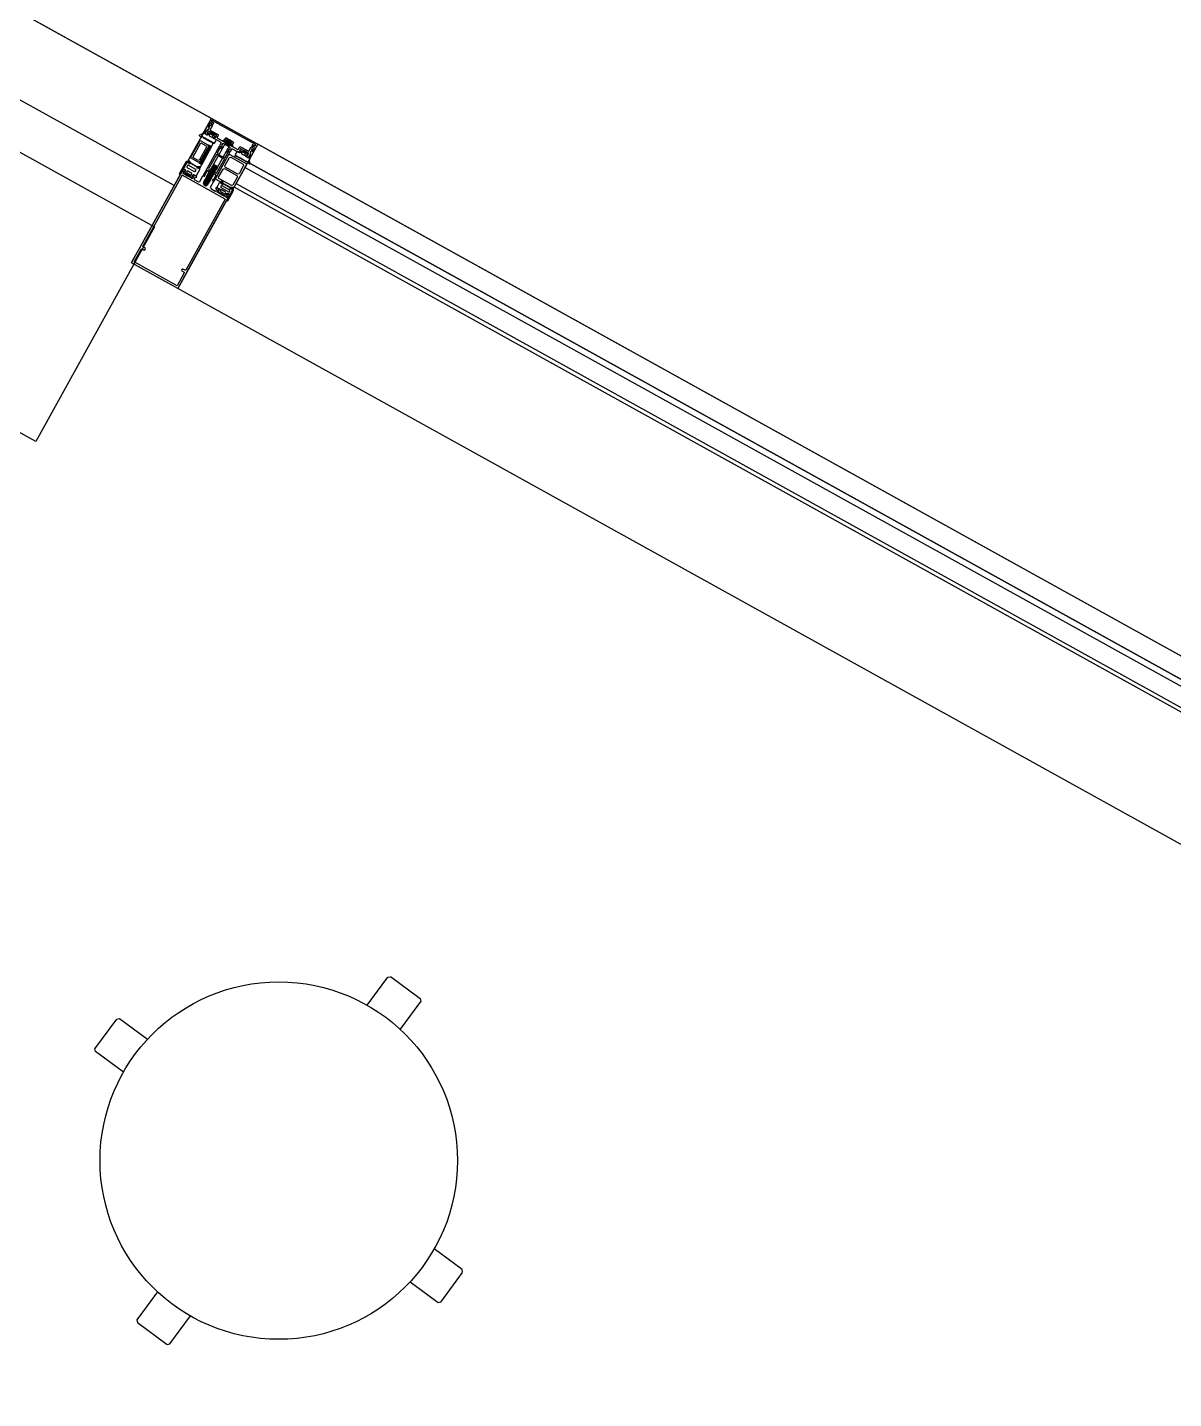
# Model space of a CAD drawing. Header units: metres. Extents: x 3.2 to 22.3, y 0.7 to 22.8.
# Drawn here: x 8.567 to 9.008, y 5.585 to 6.114 of the extents above; entities that cross this region are included whole.
import ezdxf

# ---------------------------------------------------------------- set-up
doc = ezdxf.new("R2010")
doc.units = ezdxf.units.M
doc.layers.add('ARREDI', color=9, linetype='Continuous')
doc.layers.add('PARETI_STRUTTURE', color=7, linetype='Continuous')

msp = doc.modelspace()

# ---------------------------------------------------------------- linework, layer by layer
at = {"layer": 'ARREDI'}
for points in [[(8.63754, 6.07883), (8.6374, 6.07879), (8.63439, 6.07334), (8.63483, 6.07311), (8.63538, 6.07408), (8.63651, 6.07502), (8.6366, 6.07527)], [(8.63507, 6.0732), (8.63552, 6.074), (8.63656, 6.07495)], [(8.63648, 6.07399), (8.63637, 6.07397), (8.63597, 6.0736), (8.6358, 6.07329)], [(8.63702, 6.07704), (8.63625, 6.07566)], [(8.63625, 6.07566), (8.63629, 6.07552)], [(8.6366, 6.07527), (8.63654, 6.07538), (8.63629, 6.07552)], [(8.63796, 6.07326), (8.63786, 6.07331), (8.63774, 6.0733), (8.63649, 6.07399)], [(8.63655, 6.07495), (8.63662, 6.07511), (8.63657, 6.07549)], [(8.63664, 6.07567), (8.63657, 6.07549)], [(8.63762, 6.07652), (8.63663, 6.07566)], [(8.637, 6.07449), (8.63704, 6.07436), (8.64022, 6.07259)], [(8.63701, 6.07449), (8.63797, 6.07623)], [(8.63728, 6.07712), (8.63702, 6.07704)], [(8.63729, 6.07712), (8.63801, 6.07671)], [(8.63745, 6.07783), (8.63754, 6.07756)], [(8.63751, 6.07794), (8.63746, 6.07783)], [(8.63778, 6.07802), (8.63752, 6.07794)], [(8.65532, 6.06886), (8.65527, 6.06899), (8.63754, 6.07883)], [(8.63834, 6.0769), (8.63826, 6.07716), (8.63754, 6.07756)], [(8.63796, 6.07623), (8.63762, 6.07653)], [(8.65445, 6.06878), (8.64612, 6.07339), (8.63779, 6.07801)], [(8.63801, 6.07671), (8.63828, 6.07679), (8.63833, 6.07689)], [(8.6337, 6.06112), (8.63259, 6.06174), (8.6334, 6.06198), (8.63663, 6.06782), (8.6364, 6.06863), (8.63751, 6.06802)], [(8.63273, 6.0724), (8.63276, 6.07217), (8.63383, 6.07179)], [(8.63454, 6.07326), (8.63429, 6.07321), (8.6336, 6.07264), (8.63274, 6.0724)], [(8.63406, 6.07174), (8.63383, 6.07178)], [(8.63422, 6.07164), (8.63406, 6.07173)], [(8.63427, 6.0715), (8.63423, 6.07164)], [(8.63426, 6.07151), (8.63431, 6.07137), (8.63447, 6.07127)], [(8.63475, 6.07136), (8.63461, 6.07131), (8.63447, 6.07127)], [(8.63607, 6.0733), (8.6361, 6.07319), (8.63631, 6.07308), (8.636, 6.07252), (8.63591, 6.07247), (8.63582, 6.07248), (8.63567, 6.07265), (8.63455, 6.07326)], [(8.63491, 6.07125), (8.63475, 6.07135)], [(8.63868, 6.05994), (8.63901, 6.05976), (8.63919, 6.05967), (8.63939, 6.05959), (8.63947, 6.05963), (8.6394, 6.05966), (8.63932, 6.05969), (8.63922, 6.05971), (8.63907, 6.05978), (8.6389, 6.05984), (8.63903, 6.05998), (8.6391, 6.05995), (8.63867, 6.05993), (8.63805, 6.0603), (8.63817, 6.06028), (8.63824, 6.06025), (8.63832, 6.06024), (8.63842, 6.06019), (8.63851, 6.06017), (8.63867, 6.06011), (8.63889, 6.06003), (8.63903, 6.05997), (8.63811, 6.06049), (8.63806, 6.06073), (8.63818, 6.06057), (8.6384, 6.06076), (8.63901, 6.05976), (8.63865, 6.06016), (8.63852, 6.06026), (8.63843, 6.06034), (8.63836, 6.06038), (8.63825, 6.06092), (8.63833, 6.06117), (8.64286, 6.06932), (8.64439, 6.06848), (8.63988, 6.06032), (8.63954, 6.0602), (8.63937, 6.06026), (8.63924, 6.0603), (8.63907, 6.06037), (8.63881, 6.06047), (8.63867, 6.06051), (8.63854, 6.06057), (8.6382, 6.06078), (8.6398, 6.06016), (8.63959, 6.06046), (8.63947, 6.06049), (8.63953, 6.06046), (8.63934, 6.06054), (8.63947, 6.06049), (8.63964, 6.06034), (8.6396, 6.06039), (8.63954, 6.06043), (8.63945, 6.0605), (8.63937, 6.06057), (8.63925, 6.06066), (8.63941, 6.06053), (8.63952, 6.06047), (8.63961, 6.06038), (8.63976, 6.06017), (8.63965, 6.05952), (8.6393, 6.05955), (8.63827, 6.06074), (8.63963, 6.06018), (8.63947, 6.05991), (8.6397, 6.0596), (8.63931, 6.05957), (8.63924, 6.05968), (8.63918, 6.05972), (8.63913, 6.05978), (8.63899, 6.05989), (8.63886, 6.05999), (8.63853, 6.06025), (8.63819, 6.06045), (8.63811, 6.06049), (8.638, 6.06028), (8.63909, 6.05933), (8.63823, 6.06012), (8.63786, 6.06028), (8.63772, 6.06033), (8.63811, 6.06014), (8.63811, 6.06014), (8.63777, 6.06026), (8.63763, 6.06035), (8.63785, 6.05993), (8.63758, 6.0603), (8.63767, 6.06023), (8.63773, 6.06019), (8.63778, 6.06013), (8.63785, 6.06008), (8.63802, 6.05997), (8.63812, 6.0599), (8.63833, 6.05974), (8.63865, 6.05952), (8.63885, 6.05938), (8.63895, 6.05931), (8.63903, 6.05924), (8.63912, 6.05919), (8.63897, 6.05894), (8.6388, 6.05864), (8.63862, 6.05883), (8.63848, 6.05894), (8.63837, 6.05902), (8.63821, 6.05916), (8.63804, 6.05929), (8.63794, 6.05937), (8.63782, 6.05997), (8.63747, 6.05935), (8.63713, 6.05872), (8.63678, 6.05809), (8.63678, 6.05759), (8.63685, 6.05754), (8.63695, 6.05745), (8.63706, 6.05737), (8.63726, 6.05722), (8.6374, 6.05711), (8.63749, 6.05704), (8.63756, 6.05697), (8.63793, 6.05707), (8.63777, 6.05678), (8.63745, 6.05663), (8.63739, 6.05667), (8.63732, 6.05673), (8.63722, 6.05681), (8.63709, 6.05692), (8.63688, 6.05707), (8.63668, 6.05724), (8.63661, 6.05728), (8.63642, 6.05699), (8.63648, 6.05693), (8.63654, 6.05687), (8.63682, 6.05667), (8.63699, 6.05653), (8.6371, 6.05644), (8.63724, 6.05583), (8.63707, 6.05552), (8.63686, 6.05574), (8.63679, 6.0558), (8.63668, 6.05589), (8.63652, 6.05601), (8.63634, 6.05614), (8.63623, 6.05624), (8.63615, 6.0563), (8.63609, 6.05685), (8.63591, 6.05605), (8.63598, 6.05599), (8.63607, 6.05592), (8.63618, 6.05584), (8.63636, 6.0557), (8.63651, 6.05558), (8.63662, 6.05549), (8.63689, 6.05521), (8.63672, 6.0549), (8.63655, 6.05509), (8.63648, 6.05514), (8.63638, 6.05522), (8.63624, 6.05532), (8.63605, 6.05547), (8.63591, 6.05559), (8.63581, 6.05567), (8.63574, 6.05572), (8.63575, 6.05623), (8.6354, 6.05561), (8.63505, 6.05498), (8.63487, 6.05463), (8.63617, 6.05391), (8.63564, 6.05378), (8.63561, 6.05385), (8.63553, 6.05392), (8.63539, 6.05402), (8.635, 6.05429), (8.63524, 6.05407), (8.63545, 6.05392), (8.63577, 6.05376), (8.6357, 6.05383), (8.63562, 6.0539), (8.63549, 6.05401), (8.63531, 6.05416), (8.63514, 6.0543), (8.63544, 6.05418), (8.63562, 6.05411), (8.63576, 6.05405), (8.63593, 6.054), (8.63564, 6.0541), (8.63564, 6.0541), (8.63576, 6.05405), (8.63584, 6.05402), (8.63593, 6.05401), (8.63619, 6.05427), (8.63612, 6.0543), (8.63604, 6.05431), (8.6356, 6.05448), (8.6354, 6.05455), (8.63529, 6.05459)], [(8.63496, 6.07112), (8.63492, 6.07126)], [(8.63495, 6.07113), (8.63499, 6.07099), (8.63516, 6.07089)], [(8.63508, 6.07319), (8.63515, 6.07293)], [(8.63515, 6.07294), (8.63574, 6.0726)], [(8.63544, 6.07097), (8.6353, 6.07093), (8.63516, 6.07089)], [(8.6356, 6.07087), (8.63543, 6.07097)], [(8.63565, 6.07074), (8.6356, 6.07087)], [(8.63564, 6.07075), (8.63568, 6.07061), (8.63585, 6.07051)], [(8.63574, 6.0726), (8.63588, 6.07262)], [(8.6358, 6.07329), (8.63584, 6.07313), (8.63605, 6.07302)], [(8.63585, 6.07051), (8.63599, 6.07055), (8.63613, 6.07059)], [(8.63588, 6.07262), (8.63608, 6.07283)], [(8.63608, 6.07283), (8.63605, 6.07301)], [(8.63621, 6.07338), (8.63609, 6.07333)], [(8.63629, 6.07049), (8.63612, 6.07059)], [(8.63891, 6.07176), (8.6389, 6.0719), (8.63824, 6.07263), (8.63715, 6.07323), (8.63622, 6.07338)], [(8.63634, 6.07035), (8.63629, 6.07049)], [(8.63633, 6.07036), (8.63637, 6.07022), (8.63654, 6.07013)], [(8.63646, 6.06842), (8.63654, 6.06856)], [(8.63653, 6.0682), (8.63668, 6.06848)], [(8.63654, 6.07013), (8.63668, 6.07017), (8.63682, 6.07021)], [(8.63674, 6.07279), (8.63655, 6.07245)], [(8.63655, 6.07244), (8.63662, 6.07218)], [(8.63658, 6.06798), (8.63682, 6.0684)], [(8.63663, 6.07218), (8.63765, 6.07161)], [(8.637, 6.07288), (8.63674, 6.07279)], [(8.63698, 6.07011), (8.63681, 6.07021)], [(8.63702, 6.06997), (8.63698, 6.07011)], [(8.63803, 6.0723), (8.63701, 6.07287)], [(8.63702, 6.06998), (8.63706, 6.06984), (8.63723, 6.06975)], [(8.63723, 6.06974), (8.63737, 6.06979), (8.63751, 6.06983)], [(8.63767, 6.06973), (8.6375, 6.06982)], [(8.63766, 6.0716), (8.63792, 6.07168)], [(8.63771, 6.06959), (8.63767, 6.06973)], [(8.63771, 6.0696), (8.63775, 6.06946), (8.63791, 6.06937)], [(8.63792, 6.07168), (8.63811, 6.07203)], [(8.63792, 6.06936), (8.63805, 6.06941), (8.63819, 6.06945)], [(8.63943, 6.07221), (8.63939, 6.07238), (8.63797, 6.07318), (8.63796, 6.07325)], [(8.63812, 6.07203), (8.63804, 6.0723)], [(8.63841, 6.06932), (8.63819, 6.06944)], [(8.63918, 6.07069), (8.63856, 6.07104), (8.63833, 6.0711), (8.63826, 6.07118), (8.63828, 6.07126), (8.63858, 6.07182), (8.63879, 6.07169)], [(8.63842, 6.06931), (8.63868, 6.06939), (8.63925, 6.07042)], [(8.6385, 6.07149), (8.63843, 6.07121)], [(8.63843, 6.07121), (8.63848, 6.07108)], [(8.63866, 6.07156), (8.63849, 6.07149)], [(8.64124, 6.06946), (8.64121, 6.06957), (8.63849, 6.07108)], [(8.63887, 6.07145), (8.63867, 6.07156)], [(8.63878, 6.0717), (8.63889, 6.07173)], [(8.63887, 6.07145), (8.63903, 6.07149), (8.63944, 6.07222)], [(8.63925, 6.07043), (8.63918, 6.07069)], [(8.63971, 6.07152), (8.64026, 6.07248)], [(8.63971, 6.07151), (8.6398, 6.07125), (8.64353, 6.06915), (8.64359, 6.06895)], [(8.64025, 6.07248), (8.64023, 6.07259)], [(8.64123, 6.06947), (8.64061, 6.06833)], [(8.64196, 6.06916), (8.6417, 6.06907), (8.64135, 6.06845)], [(8.64136, 6.06845), (8.64143, 6.06818), (8.64185, 6.06796)], [(8.64555, 6.06806), (8.64566, 6.06809), (8.6421, 6.07006), (8.64186, 6.07019), (8.64196, 6.07037), (8.6422, 6.07023), (8.64575, 6.06826), (8.64566, 6.06809), (8.64575, 6.06826), (8.64552, 6.0684), (8.64196, 6.07037), (8.64186, 6.07019), (8.64542, 6.06822), (8.64566, 6.06809)], [(8.64187, 6.0702), (8.6419, 6.07009)], [(8.6419, 6.07009), (8.64555, 6.06806)], [(8.64207, 6.07039), (8.64196, 6.07037)], [(8.64479, 6.06736), (8.64472, 6.06762), (8.64197, 6.06915)], [(8.64575, 6.06826), (8.64572, 6.06837), (8.64207, 6.0704)], [(8.64297, 6.07129), (8.64244, 6.07037), (8.64294, 6.07126), (8.643, 6.0713)], [(8.64246, 6.07037), (8.64315, 6.06998), (8.64328, 6.06991), (8.64379, 6.07084), (8.64328, 6.06991), (8.64244, 6.07037), (8.64297, 6.0713)], [(8.64367, 6.07091), (8.64316, 6.06997), (8.64246, 6.07036), (8.64298, 6.07129)], [(8.64287, 6.06933), (8.64278, 6.0696)], [(8.64285, 6.06932), (8.6444, 6.06848), (8.64466, 6.06856)], [(8.64329, 6.07129), (8.64294, 6.07126)], [(8.64367, 6.0709), (8.64316, 6.06997), (8.64309, 6.06988), (8.64305, 6.06986), (8.64309, 6.06988), (8.64316, 6.06997)], [(8.64379, 6.07084), (8.64328, 6.06991), (8.64315, 6.06998), (8.64368, 6.0709)], [(8.64327, 6.07129), (8.64334, 6.07126), (8.6433, 6.0713), (8.64584, 6.06988)], [(8.64328, 6.06991), (8.6455, 6.06867), (8.646, 6.06956), (8.64549, 6.06869), (8.64479, 6.06908), (8.6455, 6.06867)], [(8.64336, 6.07125), (8.64329, 6.07128)], [(8.64338, 6.07123), (8.64346, 6.07119), (8.64353, 6.07114)], [(8.64568, 6.06997), (8.64563, 6.06987), (8.64339, 6.07111), (8.64345, 6.07121)], [(8.6435, 6.0703), (8.64369, 6.07094)], [(8.6435, 6.0703), (8.64356, 6.07007), (8.64395, 6.07079), (8.64403, 6.06996), (8.64398, 6.06985), (8.64403, 6.06996), (8.64441, 6.06939), (8.64394, 6.06948), (8.64362, 6.06982), (8.64441, 6.06939), (8.64479, 6.06908), (8.64504, 6.07026), (8.64434, 6.07057), (8.64434, 6.06984), (8.64514, 6.07014), (8.64504, 6.07026), (8.64499, 6.07031), (8.6449, 6.07037), (8.64481, 6.07044), (8.64472, 6.07049), (8.64462, 6.07055), (8.64449, 6.07062), (8.6444, 6.07067)], [(8.64352, 6.07029), (8.6437, 6.07093)], [(8.64352, 6.07029), (8.6437, 6.07093)], [(8.64357, 6.07008), (8.64364, 6.06996)], [(8.64369, 6.07086), (8.64367, 6.07095)], [(8.64369, 6.0689), (8.6439, 6.06895), (8.64765, 6.0669)], [(8.6437, 6.07085), (8.64377, 6.07083)], [(8.64419, 6.06992), (8.64392, 6.06944)], [(8.64397, 6.06985), (8.64433, 6.07059), (8.64403, 6.06996), (8.64432, 6.06981), (8.64425, 6.0697)], [(8.64432, 6.06981), (8.64403, 6.06997)], [(8.64406, 6.07), (8.64434, 6.06984)], [(8.64452, 6.06947), (8.64466, 6.06947), (8.64506, 6.07018), (8.64466, 6.06947)], [(8.64533, 6.07002), (8.64488, 6.06954)], [(8.64535, 6.07001), (8.64525, 6.06999)], [(8.64538, 6.07003), (8.64527, 6.06999)], [(8.64556, 6.07001), (8.64562, 6.06998), (8.64569, 6.06994)], [(8.64562, 6.06998), (8.64569, 6.06995)], [(8.64601, 6.06956), (8.64584, 6.06988)], [(8.65262, 6.06617), (8.65257, 6.06607), (8.65238, 6.06464), (8.65184, 6.06367), (8.6523, 6.06342), (8.65532, 6.06886)], [(8.6532, 6.06864), (8.65315, 6.06855)], [(8.65316, 6.06854), (8.65323, 6.06828), (8.65395, 6.06788)], [(8.65347, 6.06873), (8.65321, 6.06865)], [(8.6542, 6.06832), (8.65347, 6.06873)], [(8.65421, 6.06832), (8.65447, 6.0684)], [(8.65452, 6.06851), (8.65445, 6.06877)], [(8.65447, 6.0684), (8.65453, 6.06851)], [(8.63314, 6.06144), (8.63696, 6.06833)], [(8.63327, 6.06136), (8.63709, 6.06825)], [(8.63341, 6.06128), (8.63723, 6.06817)], [(8.63355, 6.06121), (8.63737, 6.0681)], [(8.63753, 6.06801), (8.63371, 6.06112)], [(8.64046, 6.06807), (8.63428, 6.05691)], [(8.63952, 6.06493), (8.63938, 6.06489), (8.63634, 6.05942)], [(8.63842, 6.05461), (8.6446, 6.06578)], [(8.6393, 6.05765), (8.63947, 6.05775), (8.64248, 6.06319)], [(8.6403, 6.06427), (8.63994, 6.0647), (8.63951, 6.06493)], [(8.64088, 6.06739), (8.64074, 6.06735), (8.63971, 6.0655)], [(8.63972, 6.06551), (8.63976, 6.06537), (8.64034, 6.06506)], [(8.64148, 6.06362), (8.6403, 6.06426)], [(8.64073, 6.06455), (8.64034, 6.06505)], [(8.6406, 6.06811), (8.64046, 6.06807)], [(8.64068, 6.06806), (8.64129, 6.06773), (8.6406, 6.06811)], [(8.64061, 6.06832), (8.64068, 6.06806)], [(8.64147, 6.06413), (8.64071, 6.06462)], [(8.64088, 6.06739), (8.64105, 6.06729)], [(8.64104, 6.06729), (8.64118, 6.06733)], [(8.64117, 6.06733), (8.64133, 6.06758), (8.64123, 6.06742)], [(8.64122, 6.06741), (8.64131, 6.06715)], [(8.64133, 6.06759), (8.64129, 6.06772)], [(8.64134, 6.06761), (8.6413, 6.06772)], [(8.64131, 6.06715), (8.64138, 6.06711)], [(8.64138, 6.06711), (8.64164, 6.06719)], [(8.6421, 6.06408), (8.64147, 6.06414)], [(8.64203, 6.06354), (8.64148, 6.06363)], [(8.64164, 6.06719), (8.64192, 6.06769)], [(8.64191, 6.06769), (8.64184, 6.06796)], [(8.64249, 6.06318), (8.64245, 6.06332), (8.64204, 6.06354)], [(8.64268, 6.06376), (8.6421, 6.06408)], [(8.64268, 6.06375), (8.64282, 6.06379), (8.64383, 6.06564)], [(8.64322, 6.06631), (8.64331, 6.06604)], [(8.64351, 6.06681), (8.64323, 6.06631)], [(8.6433, 6.06605), (8.64337, 6.06601)], [(8.64338, 6.066), (8.64364, 6.06608)], [(8.64377, 6.06689), (8.64351, 6.06681)], [(8.64359, 6.066), (8.64373, 6.06626), (8.64365, 6.06608)], [(8.64359, 6.066), (8.64363, 6.06586)], [(8.64384, 6.06563), (8.6438, 6.06577), (8.64364, 6.06586)], [(8.64387, 6.0663), (8.64374, 6.06625)], [(8.64386, 6.0663), (8.64375, 6.06627)], [(8.64419, 6.06665), (8.64377, 6.06689)], [(8.64447, 6.06596), (8.64386, 6.06629), (8.64456, 6.06592)], [(8.64419, 6.06665), (8.64445, 6.06673), (8.6448, 6.06736)], [(8.64448, 6.06595), (8.64474, 6.06603)], [(8.6446, 6.06577), (8.64456, 6.06591)], [(8.64548, 6.0672), (8.64537, 6.06717), (8.64475, 6.06603)], [(8.64548, 6.06721), (8.6482, 6.06569)], [(8.64667, 6.06496), (8.64674, 6.0647), (8.64637, 6.06401)], [(8.64724, 6.066), (8.64667, 6.06497)], [(8.64701, 6.06444), (8.64697, 6.06457), (8.64675, 6.0647)], [(8.647, 6.06445), (8.64705, 6.06431)], [(8.64705, 6.06431), (8.64722, 6.06421)], [(8.64749, 6.06429), (8.64735, 6.06425), (8.64722, 6.06421)], [(8.6475, 6.06608), (8.64724, 6.066)], [(8.6477, 6.06405), (8.64766, 6.06419), (8.64749, 6.06429)], [(8.64856, 6.06627), (8.64877, 6.06616), (8.64847, 6.06561), (8.64841, 6.06556), (8.6483, 6.06558), (8.64813, 6.06573), (8.64751, 6.06608)], [(8.64765, 6.06689), (8.64792, 6.06697), (8.64844, 6.06793)], [(8.64769, 6.06406), (8.64774, 6.06393)], [(8.64774, 6.06393), (8.64791, 6.06383)], [(8.64818, 6.06391), (8.64804, 6.06387), (8.6479, 6.06383)], [(8.64839, 6.06367), (8.64835, 6.06381), (8.64818, 6.06391)], [(8.64821, 6.06568), (8.64834, 6.06571)], [(8.64883, 6.06714), (8.64866, 6.0671), (8.64826, 6.06638)], [(8.64827, 6.06638), (8.64831, 6.06622), (8.64852, 6.06611)], [(8.64835, 6.06571), (8.64854, 6.06592)], [(8.64838, 6.06368), (8.64842, 6.06354)], [(8.64843, 6.06355), (8.6486, 6.06345)], [(8.64856, 6.06797), (8.64845, 6.06794)], [(8.64854, 6.06592), (8.64852, 6.0661)], [(8.64854, 6.06639), (8.64857, 6.06628)], [(8.64868, 6.06647), (8.64855, 6.06641)], [(8.65174, 6.06621), (8.64856, 6.06797)], [(8.64887, 6.06353), (8.64873, 6.06349), (8.64859, 6.06345)], [(8.64867, 6.06647), (8.64965, 6.06631), (8.65074, 6.0657), (8.65136, 6.06499)], [(8.65042, 6.06635), (8.65033, 6.0664), (8.65026, 6.06639), (8.64883, 6.06715)], [(8.64908, 6.06329), (8.64904, 6.06343), (8.64887, 6.06353)], [(8.64947, 6.06596), (8.6492, 6.06588), (8.64901, 6.06553)], [(8.64901, 6.06553), (8.64909, 6.06527), (8.65012, 6.0647)], [(8.64907, 6.0633), (8.64911, 6.06316)], [(8.64912, 6.06316), (8.64929, 6.06307)], [(8.64956, 6.06315), (8.64942, 6.06311), (8.64928, 6.06306)], [(8.65059, 6.06512), (8.6505, 6.06539), (8.64948, 6.06596)], [(8.64977, 6.06291), (8.64973, 6.06305), (8.64956, 6.06315)], [(8.65012, 6.06469), (8.65039, 6.06477), (8.65058, 6.06512)], [(8.65178, 6.06544), (8.65173, 6.06554), (8.65048, 6.06623), (8.65042, 6.06634)], [(8.65214, 6.06351), (8.65102, 6.06412), (8.65079, 6.06418), (8.65074, 6.06425), (8.65074, 6.06436), (8.65104, 6.0649), (8.65125, 6.06479)], [(8.65096, 6.06458), (8.65089, 6.0643)], [(8.65089, 6.06429), (8.65095, 6.06417)], [(8.65113, 6.06465), (8.65096, 6.06458)], [(8.65096, 6.06417), (8.65154, 6.06384)], [(8.65134, 6.06454), (8.65113, 6.06465)], [(8.65125, 6.06479), (8.65136, 6.06482)], [(8.65133, 6.06454), (8.6515, 6.06458), (8.65168, 6.0649), (8.65178, 6.06543)], [(8.65138, 6.06485), (8.65136, 6.06498)], [(8.65154, 6.06384), (8.65181, 6.06392)], [(8.65174, 6.0662), (8.65188, 6.06624), (8.65284, 6.06798)], [(8.65261, 6.06624), (8.6525, 6.06611), (8.65225, 6.06473), (8.6518, 6.06392)], [(8.65217, 6.06142), (8.65236, 6.06152), (8.65211, 6.06238), (8.65222, 6.06327)], [(8.65222, 6.06326), (8.65214, 6.06351)], [(8.65261, 6.06625), (8.65296, 6.06641)], [(8.65287, 6.06632), (8.65276, 6.06631), (8.65262, 6.06617)], [(8.65329, 6.06784), (8.65284, 6.06798)], [(8.65288, 6.06632), (8.65313, 6.06619)], [(8.65296, 6.0664), (8.65307, 6.06655)], [(8.65306, 6.06655), (8.65328, 6.06785)], [(8.65313, 6.06618), (8.65326, 6.06622)], [(8.65327, 6.06622), (8.65403, 6.06761)], [(8.65402, 6.06761), (8.65396, 6.06787)], [(8.62784, 6.06225), (8.62767, 6.06221), (8.62508, 6.05753)], [(8.62684, 6.0593), (8.62656, 6.05923), (8.62542, 6.05716), (8.6251, 6.05734)], [(8.62703, 6.05861), (8.62687, 6.05857), (8.6265, 6.05791)], [(8.62651, 6.05792), (8.62655, 6.05775), (8.62827, 6.05679), (8.62831, 6.05667), (8.62844, 6.05671), (8.63016, 6.05575)], [(8.62682, 6.0593), (8.62656, 6.05923)], [(8.62718, 6.05832), (8.62735, 6.05823), (8.62765, 6.05878), (8.62765, 6.05889), (8.6276, 6.05895), (8.62742, 6.05898), (8.62683, 6.0593), (8.62737, 6.059)], [(8.62747, 6.05885), (8.62736, 6.05842), (8.62703, 6.05861)], [(8.62718, 6.05833), (8.62703, 6.05814), (8.62763, 6.05748), (8.62935, 6.05652), (8.63023, 6.05637)], [(8.62747, 6.05886), (8.62742, 6.05898)], [(8.62784, 6.06225), (8.62844, 6.06192), (8.62858, 6.06178), (8.62894, 6.06131)], [(8.62807, 6.05849), (8.62789, 6.05815)], [(8.6279, 6.05815), (8.62797, 6.05789)], [(8.62824, 6.06078), (8.62794, 6.06027)], [(8.62795, 6.06026), (8.62802, 6.06)], [(8.62796, 6.05789), (8.62952, 6.05702)], [(8.62801, 6.05999), (8.63098, 6.05835)], [(8.62834, 6.05855), (8.62808, 6.05848)], [(8.62849, 6.06085), (8.62823, 6.06078)], [(8.6299, 6.0577), (8.62834, 6.05856)], [(8.63147, 6.05922), (8.6285, 6.06086)], [(8.62881, 6.06272), (8.62851, 6.06254), (8.62915, 6.06146)], [(8.62881, 6.06271), (8.62961, 6.06137)], [(8.62894, 6.0613), (8.62915, 6.06146)], [(8.6299, 6.06142), (8.62976, 6.0614), (8.62961, 6.06137)], [(8.63011, 6.06119), (8.63007, 6.06133), (8.62991, 6.06143)], [(8.63011, 6.0612), (8.63015, 6.06106)], [(8.63016, 6.06107), (8.63032, 6.06097)], [(8.63059, 6.06104), (8.63046, 6.06101), (8.63032, 6.06097)], [(8.6308, 6.06081), (8.63076, 6.06095), (8.63059, 6.06105)], [(8.6308, 6.06082), (8.63084, 6.06068)], [(8.63084, 6.06068), (8.63101, 6.06059)], [(8.63099, 6.05836), (8.63125, 6.05843)], [(8.63128, 6.06065), (8.63114, 6.06063), (8.63101, 6.06058)], [(8.63125, 6.05843), (8.63154, 6.05894)], [(8.6315, 6.06042), (8.63146, 6.06056), (8.63129, 6.06066)], [(8.63144, 6.05675), (8.63171, 6.05682), (8.63304, 6.05922), (8.633, 6.05939), (8.63264, 6.05958), (8.63244, 6.05964), (8.63185, 6.05969)], [(8.63153, 6.05895), (8.63146, 6.05921)], [(8.63149, 6.06043), (8.63155, 6.06029)], [(8.63155, 6.06028), (8.63312, 6.06032), (8.63313, 6.05996), (8.63187, 6.05994)], [(8.63187, 6.05994), (8.63185, 6.05969)], [(8.63273, 6.06167), (8.6328, 6.06181)], [(8.63286, 6.06159), (8.63301, 6.06187)], [(8.63301, 6.06151), (8.63323, 6.06193)], [(8.636, 6.05881), (8.63666, 6.05845), (8.63674, 6.05819), (8.6365, 6.05777), (8.63628, 6.05778), (8.63641, 6.0576), (8.63616, 6.05715), (8.63595, 6.05716), (8.63607, 6.05698), (8.63582, 6.05653), (8.6356, 6.05653), (8.63573, 6.05635), (8.63548, 6.05591), (8.63525, 6.05592), (8.63538, 6.05574), (8.63513, 6.05528), (8.63491, 6.0553), (8.63503, 6.05512), (8.63478, 6.05467), (8.63457, 6.05469), (8.6347, 6.05449), (8.63435, 6.05388), (8.6345, 6.05334), (8.63525, 6.05292), (8.63579, 6.05308), (8.63596, 6.05338), (8.63618, 6.05338), (8.63606, 6.05356), (8.63631, 6.05401), (8.63653, 6.05399), (8.63641, 6.05417), (8.63666, 6.05463), (8.63688, 6.05462), (8.63675, 6.0548), (8.637, 6.05524), (8.63721, 6.05524), (8.63709, 6.05542), (8.63734, 6.05587), (8.63756, 6.05585), (8.63743, 6.05603), (8.63768, 6.05649), (8.63791, 6.05648), (8.63778, 6.05666), (8.63803, 6.0571), (8.63825, 6.0571), (8.63835, 6.05728)], [(8.63593, 6.05886), (8.63579, 6.05882), (8.63494, 6.05729), (8.63573, 6.05874)], [(8.636, 6.05882), (8.63574, 6.05874)], [(8.6393, 6.05765), (8.63861, 6.0583), (8.63903, 6.05835), (8.63891, 6.05832), (8.63884, 6.05834), (8.63877, 6.05836), (8.63869, 6.0584), (8.63859, 6.05843), (8.63851, 6.05847), (8.63749, 6.05861), (8.63731, 6.05826), (8.63697, 6.05843), (8.63682, 6.05806), (8.63679, 6.05829), (8.63625, 6.05785), (8.63636, 6.05749), (8.6359, 6.05723), (8.63647, 6.05743), (8.63639, 6.05725), (8.63607, 6.05718), (8.63615, 6.05715), (8.63724, 6.05582), (8.6376, 6.05577), (8.63753, 6.05596), (8.63739, 6.05607), (8.63731, 6.05613), (8.63722, 6.0562), (8.63713, 6.05626), (8.63692, 6.0564), (8.6366, 6.05663), (8.63639, 6.05678), (8.63629, 6.05685), (8.63621, 6.0569), (8.63613, 6.05697), (8.63606, 6.05701), (8.636, 6.05707), (8.63595, 6.05711)], [(8.63679, 6.05828), (8.63676, 6.05839), (8.63592, 6.05886)], [(8.63625, 6.05785), (8.6369, 6.05796), (8.63787, 6.05706), (8.63808, 6.05742), (8.63829, 6.05702), (8.63807, 6.05745), (8.63811, 6.05739), (8.63828, 6.05823), (8.63814, 6.05824), (8.63759, 6.05921)], [(8.63634, 6.05941), (8.63647, 6.05923), (8.6374, 6.05872)], [(8.63822, 6.05707), (8.63815, 6.05709), (8.63808, 6.05712), (8.638, 6.05716), (8.6379, 6.05719), (8.6378, 6.05723), (8.63769, 6.05727), (8.63747, 6.05738), (8.63711, 6.05753), (8.63687, 6.05763), (8.63676, 6.05767), (8.63657, 6.05776), (8.63648, 6.05778), (8.63641, 6.05781)], [(8.6366, 6.05847), (8.63654, 6.05843)], [(8.63718, 6.05817), (8.63704, 6.05813), (8.63656, 6.05727)], [(8.63669, 6.0583), (8.63664, 6.05836)], [(8.6367, 6.05831), (8.63675, 6.05826), (8.63682, 6.05821), (8.63691, 6.05815), (8.63699, 6.05808), (8.63709, 6.05801), (8.6373, 6.05788), (8.63762, 6.05765), (8.638, 6.05738), (8.63807, 6.05732), (8.63816, 6.05726), (8.63821, 6.05721)], [(8.63847, 6.05769), (8.63839, 6.05772), (8.6383, 6.05776), (8.63821, 6.05779), (8.6381, 6.05784), (8.63797, 6.05788), (8.63773, 6.05799), (8.63748, 6.05809), (8.63723, 6.0582), (8.63701, 6.05829), (8.63691, 6.05833), (8.63683, 6.05837), (8.63675, 6.0584)], [(8.63815, 6.05785), (8.63804, 6.0579), (8.6378, 6.05799), (8.63745, 6.05815), (8.63722, 6.05824), (8.63711, 6.0583), (8.63701, 6.05834), (8.63691, 6.05837), (8.63683, 6.05841), (8.63676, 6.05842)], [(8.63688, 6.05905), (8.63694, 6.0591)], [(8.63716, 6.05868), (8.6369, 6.05901)], [(8.63694, 6.0591), (8.63732, 6.05906)], [(8.63698, 6.05899), (8.63704, 6.05895), (8.63709, 6.05889), (8.63716, 6.05884), (8.63724, 6.05878), (8.63733, 6.05871), (8.63742, 6.05864), (8.63763, 6.0585), (8.63795, 6.05828), (8.63816, 6.05813), (8.63826, 6.05807), (8.63834, 6.058), (8.63851, 6.05789), (8.63856, 6.05784)], [(8.63881, 6.05831), (8.63873, 6.05834), (8.63865, 6.05838), (8.63855, 6.05841), (8.63844, 6.05846), (8.63833, 6.05851), (8.63808, 6.0586), (8.63783, 6.05871), (8.63759, 6.05881), (8.63748, 6.05887), (8.63726, 6.05895), (8.63718, 6.05899), (8.63709, 6.05902)], [(8.6385, 6.05848), (8.63838, 6.05852), (8.63816, 6.05861), (8.6378, 6.05877), (8.63756, 6.05886), (8.63747, 6.05892), (8.63736, 6.05896), (8.63726, 6.05899), (8.63718, 6.05903), (8.63711, 6.05906)], [(8.63795, 6.05756), (8.63782, 6.05767), (8.63772, 6.05775), (8.63758, 6.05786), (8.6374, 6.05799), (8.63729, 6.05809), (8.63719, 6.05816), (8.63714, 6.05821)], [(8.63798, 6.0576), (8.63794, 6.05774), (8.63717, 6.05817)], [(8.63729, 6.05972), (8.63723, 6.05968)], [(8.63751, 6.0593), (8.63725, 6.05964)], [(8.63729, 6.05972), (8.63766, 6.05968)], [(8.63891, 6.05847), (8.63884, 6.05851), (8.63877, 6.05856), (8.63869, 6.05862), (8.63861, 6.05869), (8.63851, 6.05876), (8.6383, 6.0589), (8.63798, 6.05912), (8.63777, 6.05926), (8.63769, 6.05933), (8.63759, 6.0594), (8.63751, 6.05945), (8.63744, 6.05951), (8.63738, 6.05956), (8.63733, 6.05961)], [(8.63742, 6.05888), (8.63747, 6.05884), (8.63754, 6.05879), (8.63764, 6.0587), (8.63778, 6.05859), (8.63797, 6.05844), (8.63811, 6.05834), (8.63821, 6.05826), (8.63828, 6.0582)], [(8.63916, 6.05893), (8.63908, 6.05896), (8.639, 6.059), (8.6389, 6.05903), (8.63879, 6.05909), (8.63866, 6.05913), (8.63843, 6.05924), (8.63818, 6.05934), (8.63793, 6.05945), (8.6377, 6.05953), (8.63761, 6.05957), (8.63752, 6.05962), (8.63744, 6.05964)], [(8.63884, 6.0591), (8.63873, 6.05914), (8.63849, 6.05924), (8.63813, 6.05939), (8.63791, 6.0595), (8.6378, 6.05954), (8.6377, 6.05959), (8.63761, 6.05961), (8.63752, 6.05966), (8.63745, 6.05968)], [(8.63853, 6.05866), (8.63844, 6.05869), (8.63833, 6.05873), (8.63819, 6.05877), (8.63796, 6.05887), (8.63779, 6.05893), (8.63768, 6.05897), (8.63751, 6.05902)], [(8.63774, 6.05932), (8.63782, 6.0593), (8.63792, 6.05927), (8.63826, 6.05913), (8.63843, 6.05907), (8.63857, 6.05903), (8.63867, 6.05899)], [(8.63812, 6.05787), (8.63795, 6.05789)], [(8.63818, 6.06094), (8.638, 6.06082), (8.63815, 6.06061), (8.63811, 6.06049)], [(8.63857, 6.0577), (8.6385, 6.05771), (8.63843, 6.05774), (8.63834, 6.05778), (8.63825, 6.05781), (8.63816, 6.05785)], [(8.63817, 6.06094), (8.63826, 6.06094), (8.6384, 6.06091)], [(8.63833, 6.06091), (8.63844, 6.06088), (8.63862, 6.06081)], [(8.63837, 6.0609), (8.63848, 6.06088)], [(8.63862, 6.05832), (8.63845, 6.05802), (8.6384, 6.05808)], [(8.63842, 6.05806), (8.63868, 6.05773)], [(8.63849, 6.06085), (8.63859, 6.06085), (8.63877, 6.06075), (8.63864, 6.06082)], [(8.63926, 6.05894), (8.63919, 6.05896), (8.63912, 6.05899), (8.63904, 6.05903), (8.63894, 6.05906), (8.63885, 6.0591)], [(8.63897, 6.05894), (8.63886, 6.05894)], [(8.63933, 6.05889), (8.63896, 6.05893)], [(8.63911, 6.05931), (8.63937, 6.05897)], [(8.63931, 6.05956), (8.6392, 6.05956)], [(8.63954, 6.05954), (8.63964, 6.05952)], [(8.64976, 6.06292), (8.6498, 6.06278)], [(8.64981, 6.06278), (8.64997, 6.06268)], [(8.64997, 6.06268), (8.65011, 6.06272), (8.65025, 6.06277)], [(8.65046, 6.06253), (8.65041, 6.06267), (8.65025, 6.06276)], [(8.65045, 6.06254), (8.65049, 6.0624)], [(8.6505, 6.0624), (8.65066, 6.0623)], [(8.65066, 6.0623), (8.6508, 6.06234), (8.65094, 6.06238)], [(8.65126, 6.06212), (8.6511, 6.06228), (8.65094, 6.06238)], [(8.65126, 6.06213), (8.65216, 6.06142)], [(8.62541, 6.05717), (8.61024, 6.02979)], [(8.62619, 6.05696), (8.61103, 6.02958)], [(8.62507, 6.05753), (8.6251, 6.05734)], [(8.64273, 6.04779), (8.6262, 6.05696)], [(8.62952, 6.05703), (8.62978, 6.0571)], [(8.62979, 6.0571), (8.62997, 6.05743)], [(8.62996, 6.05743), (8.62989, 6.0577)], [(8.63022, 6.05636), (8.63031, 6.05658), (8.63014, 6.05668), (8.63045, 6.05724), (8.6305, 6.05728), (8.63061, 6.05727), (8.63078, 6.05711)], [(8.63015, 6.05576), (8.63032, 6.0558), (8.63068, 6.05645)], [(8.63068, 6.05645), (8.63063, 6.05661), (8.63029, 6.05681), (8.63059, 6.05711)], [(8.63074, 6.05714), (8.6306, 6.05712)], [(8.63144, 6.05674), (8.63075, 6.05715), (8.63175, 6.05658)], [(8.63124, 6.05618), (8.63109, 6.05613), (8.63077, 6.05555)], [(8.63077, 6.05555), (8.63081, 6.05539), (8.63247, 6.05447)], [(8.63125, 6.05618), (8.63146, 6.05607)], [(8.63147, 6.05607), (8.63162, 6.05612)], [(8.63162, 6.05612), (8.63179, 6.05642)], [(8.63179, 6.05642), (8.63174, 6.05658)], [(8.63246, 6.05447), (8.63301, 6.05462), (8.63415, 6.05668)], [(8.63428, 6.05671), (8.63414, 6.05667)], [(8.63427, 6.05691), (8.63431, 6.05677)], [(8.63451, 6.05659), (8.63428, 6.05671)], [(8.63431, 6.05677), (8.63454, 6.05665)], [(8.63501, 6.0543), (8.63488, 6.05439), (8.63486, 6.05449), (8.63489, 6.05433), (8.63492, 6.05423), (8.63496, 6.05404), (8.6357, 6.05301), (8.63596, 6.05349), (8.63588, 6.05353), (8.63462, 6.05422), (8.63435, 6.05375), (8.63562, 6.05306), (8.6357, 6.053), (8.63598, 6.05352), (8.63576, 6.05369), (8.63568, 6.0537), (8.63557, 6.05377), (8.63539, 6.05391), (8.6352, 6.05403), (8.63504, 6.05413), (8.63487, 6.05463), (8.63459, 6.05471), (8.63456, 6.0547), (8.63481, 6.05457), (8.63507, 6.05465), (8.63504, 6.05451), (8.63518, 6.0545), (8.63541, 6.05438), (8.63568, 6.05429), (8.63591, 6.05418), (8.63614, 6.05409), (8.63633, 6.05401), (8.63639, 6.05395), (8.63631, 6.05398), (8.63623, 6.05402), (8.63612, 6.05405), (8.63602, 6.0541), (8.63589, 6.05414), (8.63566, 6.05425), (8.63541, 6.05435), (8.63516, 6.05446), (8.6346, 6.05471), (8.6349, 6.05436), (8.63471, 6.05464), (8.63473, 6.05467), (8.63529, 6.0546), (8.63506, 6.05465), (8.63498, 6.05467), (8.6349, 6.05468), (8.63646, 6.05492), (8.63625, 6.05499), (8.63612, 6.05504), (8.63589, 6.05513), (8.63551, 6.05525), (8.63502, 6.05532), (8.63511, 6.05529), (8.63519, 6.05525), (8.63527, 6.05522), (8.63539, 6.05518), (8.63548, 6.05514), (8.63572, 6.05504), (8.63608, 6.05488), (8.63632, 6.05478), (8.63641, 6.05474), (8.63652, 6.0547), (8.63662, 6.05465), (8.63674, 6.05457), (8.63666, 6.0546), (8.63658, 6.05464), (8.63646, 6.05467), (8.63637, 6.05472), (8.63624, 6.05477), (8.63601, 6.05488), (8.63576, 6.05497), (8.63551, 6.05509), (8.63528, 6.05517), (8.63519, 6.05521), (8.6351, 6.05525), (8.63487, 6.05536), (8.63509, 6.05494), (8.63481, 6.05531), (8.63491, 6.05524), (8.63497, 6.0552), (8.63502, 6.05514), (8.63509, 6.05509), (8.63517, 6.05503), (8.63527, 6.05496), (8.63536, 6.05491), (8.63556, 6.05476), (8.63588, 6.05453), (8.63609, 6.05439), (8.63619, 6.05432), (8.63627, 6.05426), (8.63636, 6.0542), (8.63642, 6.05414), (8.63655, 6.05458), (8.63638, 6.05428), (8.6362, 6.05446), (8.63606, 6.05458), (8.63595, 6.05466), (8.63579, 6.0548), (8.63562, 6.05492), (8.63552, 6.05501), (8.63538, 6.05512), (8.63634, 6.05432), (8.63661, 6.05399)], [(8.63481, 6.05299), (8.63435, 6.05376), (8.63462, 6.05423), (8.63588, 6.05352), (8.63596, 6.05348), (8.63595, 6.05356)], [(8.6357, 6.05301), (8.63481, 6.05299), (8.63435, 6.05376)], [(8.6357, 6.05301), (8.63537, 6.05319), (8.63436, 6.05376)], [(8.63452, 6.05658), (8.63459, 6.05657), (8.63481, 6.05664), (8.63461, 6.05664)], [(8.63454, 6.05666), (8.63461, 6.05664)], [(8.63472, 6.05441), (8.63462, 6.05423), (8.63472, 6.05441), (8.63455, 6.05469)], [(8.63481, 6.05664), (8.63487, 6.05668), (8.63499, 6.05697)], [(8.63494, 6.05728), (8.63492, 6.05721)], [(8.63492, 6.05721), (8.63499, 6.05697)], [(8.63509, 6.05335), (8.63496, 6.05404)], [(8.63521, 6.05598), (8.63516, 6.05594)], [(8.63544, 6.05556), (8.63517, 6.0559)], [(8.63521, 6.05598), (8.63559, 6.05594)], [(8.63525, 6.05587), (8.63531, 6.05582), (8.63537, 6.05577), (8.63544, 6.05573), (8.63552, 6.05566), (8.6356, 6.0556), (8.6357, 6.05553), (8.63591, 6.05538), (8.63623, 6.05516), (8.63644, 6.05502), (8.63653, 6.05495), (8.63662, 6.05488), (8.6367, 6.05482), (8.63677, 6.05477)], [(8.63709, 6.05519), (8.637, 6.05522), (8.63692, 6.05526), (8.63682, 6.05529), (8.63671, 6.05535), (8.6366, 6.05539), (8.63635, 6.05549), (8.6361, 6.0556), (8.63586, 6.05571), (8.63553, 6.05583), (8.63545, 6.05587), (8.63536, 6.0559)], [(8.63537, 6.05594), (8.63544, 6.05591)], [(8.63718, 6.05521), (8.63711, 6.05522), (8.63704, 6.05525), (8.63696, 6.05529), (8.63686, 6.05532), (8.63677, 6.05536), (8.63666, 6.0554), (8.63643, 6.0555), (8.63607, 6.05565), (8.63584, 6.05575), (8.63574, 6.0558), (8.63563, 6.05584), (8.63553, 6.05587), (8.63545, 6.05591)], [(8.63556, 6.0566), (8.6355, 6.05656)], [(8.63578, 6.05619), (8.63552, 6.05652)], [(8.63556, 6.05661), (8.63593, 6.05657)], [(8.63718, 6.05535), (8.63711, 6.05539), (8.63705, 6.05545), (8.63696, 6.0555), (8.63688, 6.05557), (8.63678, 6.05564), (8.63657, 6.05578), (8.63625, 6.056), (8.63605, 6.05614), (8.63596, 6.05621), (8.63586, 6.05628), (8.63578, 6.05634), (8.63571, 6.05639), (8.63566, 6.05645), (8.6356, 6.05649)], [(8.63582, 6.05359), (8.63576, 6.05363), (8.63574, 6.05372), (8.63562, 6.05384), (8.63571, 6.05379), (8.6358, 6.05365), (8.63578, 6.05372), (8.63583, 6.05362), (8.63582, 6.05369), (8.63587, 6.05359), (8.63585, 6.05366), (8.63589, 6.05356), (8.63587, 6.05365), (8.63592, 6.05355), (8.6359, 6.05362), (8.63593, 6.05352)], [(8.63663, 6.05523), (8.63654, 6.05526), (8.63643, 6.0553), (8.63631, 6.05536), (8.63607, 6.05544), (8.6359, 6.0555), (8.63579, 6.05554), (8.6357, 6.05557), (8.63563, 6.0556)], [(8.63571, 6.05656), (8.6358, 6.05653)], [(8.63743, 6.05582), (8.63735, 6.05585), (8.63727, 6.05589), (8.63717, 6.05591), (8.63706, 6.05597), (8.63693, 6.05601), (8.6367, 6.05612), (8.63645, 6.05622), (8.6362, 6.05633), (8.63598, 6.05641), (8.63588, 6.05646), (8.6358, 6.0565), (8.63571, 6.05653)], [(8.63711, 6.05598), (8.637, 6.05602), (8.63677, 6.05612), (8.63641, 6.05627), (8.63618, 6.05639), (8.63607, 6.05643), (8.63597, 6.05647), (8.63588, 6.0565), (8.63579, 6.05654)], [(8.6359, 6.05722), (8.63585, 6.05718)], [(8.63613, 6.05681), (8.63586, 6.05714)], [(8.6361, 6.05396), (8.63617, 6.0539), (8.63596, 6.05348)], [(8.63778, 6.05644), (8.63769, 6.05647), (8.63761, 6.05651), (8.63751, 6.05654), (8.6374, 6.05659), (8.63729, 6.05664), (8.63704, 6.05673), (8.63679, 6.05684), (8.63656, 6.05696), (8.63622, 6.05708), (8.63614, 6.05712), (8.63606, 6.05715)], [(8.63715, 6.05617), (8.63694, 6.05624), (8.63681, 6.05629), (8.63658, 6.05637), (8.6362, 6.0565), (8.63613, 6.05653)], [(8.63787, 6.05645), (8.6378, 6.05647), (8.63773, 6.05649), (8.63765, 6.05653), (8.63755, 6.05656), (8.63746, 6.0566), (8.63735, 6.05665), (8.63712, 6.05674), (8.63676, 6.05691), (8.63653, 6.05701), (8.63643, 6.05705), (8.63632, 6.05709), (8.63622, 6.05712), (8.63615, 6.05715)], [(8.63656, 6.0539), (8.63619, 6.05394)], [(8.63644, 6.05748), (8.63627, 6.05717)], [(8.63629, 6.05774), (8.63635, 6.05769), (8.6364, 6.05764), (8.63647, 6.05758), (8.63656, 6.05753), (8.63665, 6.05746), (8.63674, 6.05739), (8.63694, 6.05725), (8.63726, 6.05703), (8.63747, 6.05689), (8.63757, 6.05682), (8.63765, 6.05675), (8.63774, 6.05669), (8.63787, 6.05658)], [(8.63812, 6.05706), (8.63804, 6.05709), (8.63796, 6.05713), (8.63786, 6.05716), (8.63775, 6.05722), (8.63762, 6.05726), (8.63739, 6.05736), (8.63689, 6.05758), (8.63667, 6.05766), (8.63657, 6.0577), (8.63649, 6.05775), (8.6364, 6.05777)], [(8.63655, 6.05458), (8.63644, 6.05458)], [(8.63653, 6.05714), (8.63682, 6.05704), (8.63703, 6.05696), (8.63722, 6.05689), (8.63751, 6.05679)], [(8.63691, 6.05452), (8.63654, 6.05456)], [(8.63669, 6.05494), (8.63695, 6.05461)], [(8.6367, 6.05745), (8.63676, 6.05744), (8.63685, 6.0574), (8.63696, 6.05737), (8.63713, 6.0573), (8.63735, 6.05722), (8.63751, 6.05716), (8.6376, 6.05713), (8.63767, 6.05711)], [(8.63684, 6.05458), (8.63677, 6.0546), (8.6367, 6.05462)], [(8.63684, 6.05472), (8.63677, 6.05477)], [(8.63689, 6.0552), (8.63678, 6.0552)], [(8.63726, 6.05515), (8.63688, 6.05519)], [(8.63703, 6.05557), (8.6373, 6.05523)], [(8.63753, 6.05583), (8.63746, 6.05584), (8.63739, 6.05587), (8.63731, 6.05591), (8.63721, 6.05594), (8.63713, 6.05598)], [(8.63714, 6.05233), (8.63827, 6.05438)], [(8.63758, 6.05646), (8.63742, 6.05615), (8.63736, 6.05622)], [(8.63738, 6.05619), (8.63764, 6.05586)], [(8.63798, 6.05761), (8.6375, 6.05674)], [(8.6375, 6.05674), (8.63758, 6.0566)], [(8.63795, 6.05639), (8.63757, 6.05643)], [(8.63761, 6.0566), (8.63781, 6.0567)], [(8.63772, 6.05681), (8.63799, 6.05648)], [(8.63835, 6.05751), (8.63824, 6.05748), (8.63781, 6.05669)], [(8.63807, 6.05526), (8.63802, 6.05522), (8.63789, 6.05499), (8.63806, 6.05522)], [(8.6379, 6.055), (8.63789, 6.05493)], [(8.63795, 6.05471), (8.63789, 6.05493), (8.638, 6.05476)], [(8.63796, 6.0547), (8.638, 6.05465), (8.63824, 6.05452)], [(8.63801, 6.05476), (8.63805, 6.0547)], [(8.63805, 6.0547), (8.63827, 6.05458)], [(8.63812, 6.05525), (8.63806, 6.05521)], [(8.63832, 6.05532), (8.63808, 6.05526), (8.63832, 6.05533)], [(8.63828, 6.05438), (8.63824, 6.05451)], [(8.63864, 6.05764), (8.63826, 6.05768)], [(8.63827, 6.05457), (8.63841, 6.05462)], [(8.63831, 6.05532), (8.63837, 6.05536)], [(8.63832, 6.05534), (8.63838, 6.05538)], [(8.63923, 6.05691), (8.63919, 6.05705), (8.63835, 6.05752)], [(8.63862, 6.05737), (8.63835, 6.05729)], [(8.63924, 6.05691), (8.63837, 6.05538), (8.63918, 6.05683)], [(8.63911, 6.0571), (8.63862, 6.05736)], [(8.63969, 6.0524), (8.64064, 6.05411), (8.64081, 6.05416), (8.64117, 6.05396), (8.64132, 6.05383), (8.64167, 6.05336)], [(8.64155, 6.05292), (8.64128, 6.05283), (8.64108, 6.05247)], [(8.64154, 6.05476), (8.64124, 6.05458)], [(8.64167, 6.05336), (8.64188, 6.0535), (8.64124, 6.05458)], [(8.64235, 6.05341), (8.64154, 6.05476)], [(8.6446, 6.051), (8.64452, 6.05127), (8.64155, 6.0529)], [(8.64234, 6.05341), (8.64249, 6.05344), (8.64263, 6.05348)], [(8.64281, 6.05338), (8.64263, 6.05348)], [(8.64285, 6.05324), (8.64281, 6.05338)], [(8.64284, 6.05325), (8.64288, 6.05311), (8.64305, 6.05301)], [(8.64305, 6.05301), (8.64319, 6.05305), (8.64333, 6.05309)], [(8.64332, 6.05309), (8.6434, 6.05305), (8.64349, 6.05299)], [(8.64354, 6.05286), (8.64349, 6.053)], [(8.64353, 6.05287), (8.64357, 6.05273), (8.64374, 6.05263)], [(8.64374, 6.05263), (8.64388, 6.05267), (8.64401, 6.05271)], [(8.64419, 6.05261), (8.64401, 6.05271)], [(8.64423, 6.05247), (8.64419, 6.05261)], [(8.62462, 6.01349), (8.62815, 6.01986), (8.64332, 6.04724)], [(8.64272, 6.04779), (8.62756, 6.02042), (8.62729, 6.02033), (8.62643, 6.02082)], [(8.63714, 6.05234), (8.63729, 6.0518), (8.63896, 6.05088)], [(8.63895, 6.05088), (8.63911, 6.05092), (8.63943, 6.05151)], [(8.63931, 6.05225), (8.63914, 6.05195)], [(8.63914, 6.05194), (8.63919, 6.05179)], [(8.63944, 6.0515), (8.63939, 6.05167), (8.63919, 6.05179)], [(8.63948, 6.05229), (8.63931, 6.05225)], [(8.64047, 6.05174), (8.63947, 6.0523)], [(8.64009, 6.05137), (8.63992, 6.05133), (8.63956, 6.05067)], [(8.63957, 6.05068), (8.63961, 6.05051), (8.64133, 6.04956), (8.64136, 6.04943), (8.6415, 6.04947), (8.64322, 6.04851)], [(8.63969, 6.0524), (8.63977, 6.05213)], [(8.63978, 6.05213), (8.64043, 6.05177), (8.64065, 6.05171), (8.64072, 6.05163), (8.64071, 6.05155), (8.6404, 6.05099), (8.64024, 6.05109)], [(8.64329, 6.04913), (8.6424, 6.04928), (8.64068, 6.05023), (8.64008, 6.05091)], [(8.64053, 6.05161), (8.64042, 6.05118), (8.64009, 6.05137)], [(8.64023, 6.05109), (8.64009, 6.05091)], [(8.64053, 6.05162), (8.64047, 6.05174)], [(8.64113, 6.05125), (8.64095, 6.05092)], [(8.64095, 6.05091), (8.64103, 6.05065)], [(8.64102, 6.05065), (8.64258, 6.04979)], [(8.64107, 6.05246), (8.64116, 6.0522), (8.64413, 6.05056)], [(8.6414, 6.05133), (8.64113, 6.05125)], [(8.64296, 6.05046), (8.6414, 6.05132)], [(8.64258, 6.04978), (8.64285, 6.04987)], [(8.64285, 6.04986), (8.64303, 6.0502)], [(8.64303, 6.0502), (8.64295, 6.05046)], [(8.64338, 6.04935), (8.6432, 6.04945), (8.6435, 6.04999), (8.6436, 6.05006), (8.64368, 6.05003), (8.64385, 6.04988), (8.64439, 6.04957)], [(8.64321, 6.04852), (8.64338, 6.04856), (8.64374, 6.04921)], [(8.64329, 6.04913), (8.64337, 6.04935)], [(8.64363, 6.04707), (8.64333, 6.04723), (8.64446, 6.0493)], [(8.64374, 6.04921), (8.64369, 6.04937), (8.64335, 6.04957), (8.64365, 6.04987)], [(8.6438, 6.04991), (8.64366, 6.04988)], [(8.64378, 6.04711), (8.64602, 6.05114)], [(8.64438, 6.04957), (8.6438, 6.0499)], [(8.64413, 6.05055), (8.64439, 6.05063), (8.6446, 6.05099)], [(8.64423, 6.05247), (8.64428, 6.05234), (8.64585, 6.05238)], [(8.6446, 6.05199), (8.64459, 6.05174), (8.64518, 6.05168), (8.64536, 6.05164), (8.64598, 6.05129)], [(8.6446, 6.05199), (8.64586, 6.05202)], [(8.64587, 6.05201), (8.64585, 6.05237)], [(8.64602, 6.05113), (8.64597, 6.0513)], [(8.64362, 6.04707), (8.64379, 6.04711)], [(8.61024, 6.02979), (8.60671, 6.02342)], [(8.62598, 6.02039), (8.62605, 6.02013), (8.62691, 6.01966), (8.62699, 6.01938), (8.62421, 6.01439), (8.60769, 6.02356), (8.61045, 6.02855), (8.61073, 6.02863), (8.61159, 6.02814)], [(8.61203, 6.02857), (8.61196, 6.02884), (8.6111, 6.02931), (8.61102, 6.02959)], [(8.61159, 6.02814), (8.61185, 6.02822), (8.61205, 6.02857)], [(8.60671, 6.02342), (8.60679, 6.02315)], [(8.60678, 6.02315), (8.62435, 6.01342)], [(8.62642, 6.02082), (8.62616, 6.02074), (8.62597, 6.02039)], [(8.62435, 6.01341), (8.62462, 6.01349)], [(8.69753, 5.73702), (8.70545, 5.74783)], [(8.70545, 5.74784), (8.70655, 5.748)], [(8.70654, 5.74801), (8.71799, 5.73963)], [(8.71815, 5.73853), (8.71024, 5.72771)], [(8.71799, 5.73963), (8.71816, 5.73853)], [(8.59257, 5.72021), (8.60094, 5.73166)], [(8.60095, 5.73166), (8.60204, 5.73183)], [(8.60205, 5.73182), (8.61287, 5.72391)], [(8.59274, 5.71912), (8.59257, 5.72022)], [(8.60356, 5.7112), (8.59274, 5.71912)], [(8.73416, 5.63513), (8.72334, 5.64305)], [(8.73433, 5.63403), (8.73416, 5.63512)], [(8.71404, 5.63033), (8.72486, 5.62241)], [(8.72596, 5.62258), (8.73433, 5.63402)], [(8.61666, 5.62653), (8.60874, 5.61571)], [(8.72486, 5.62242), (8.72596, 5.62259)], [(8.60875, 5.61571), (8.60891, 5.61461)], [(8.60891, 5.61462), (8.62035, 5.60624)], [(8.62146, 5.60642), (8.62937, 5.61723)], [(8.62036, 5.60624), (8.62145, 5.60641)]]:
    msp.add_lwpolyline(points, dxfattribs=at)
for points in [[(8.63319, 6.06221), (8.63239, 6.06199), (8.62946, 6.06362), (8.63317, 6.0703), (8.63608, 6.06867), (8.63632, 6.06787)], [(8.63286, 6.06285), (8.63233, 6.0627), (8.63026, 6.06384), (8.63339, 6.06949), (8.63546, 6.06835), (8.63561, 6.06781)], [(8.64218, 6.07033), (8.64235, 6.07029), (8.64246, 6.07036), (8.64235, 6.07029)], [(8.64304, 6.06985), (8.64318, 6.06984), (8.64328, 6.06991), (8.64318, 6.06984)], [(8.64467, 6.06914), (8.64328, 6.06991)], [(8.64425, 6.06969), (8.64468, 6.07039)], [(8.64467, 6.06901), (8.64475, 6.06891), (8.64475, 6.06897), (8.64479, 6.06908), (8.64475, 6.06897), (8.64475, 6.06891), (8.64467, 6.06901), (8.64467, 6.06913)], [(8.6453, 6.07), (8.64479, 6.06907)], [(8.64487, 6.06955), (8.64531, 6.07005)], [(8.64548, 6.06868), (8.646, 6.06962)], [(8.64548, 6.06869), (8.64548, 6.06856), (8.64561, 6.06844), (8.64548, 6.06856)], [(8.64407, 6.06483), (8.64461, 6.06498), (8.65081, 6.06154), (8.65096, 6.06101), (8.646, 6.05205), (8.64546, 6.0519), (8.63927, 6.05533), (8.63911, 6.05587)], [(8.64439, 6.06376), (8.64493, 6.06391), (8.64975, 6.06124), (8.6499, 6.0607), (8.64814, 6.05752), (8.64759, 6.05737), (8.64275, 6.06005), (8.64262, 6.06058)], [(8.63793, 6.05962), (8.63803, 6.05959), (8.63812, 6.05955), (8.63826, 6.05951), (8.6385, 6.05941), (8.63866, 6.05936), (8.63876, 6.05932), (8.63886, 6.05929)], [(8.63987, 6.06032), (8.63833, 6.06117)], [(8.63912, 6.06064), (8.63934, 6.06054), (8.6392, 6.06058), (8.63876, 6.06075), (8.63891, 6.06072)], [(8.64034, 6.05565), (8.64019, 6.05619), (8.64195, 6.05937), (8.64246, 6.05953), (8.64731, 6.05684), (8.64746, 6.05631), (8.6457, 6.05313), (8.64516, 6.05298)], [(8.65154, 6.06205), (9.14244, 5.78992), (9.1413, 5.78785), (8.65039, 6.05998)], [(8.63481, 6.053), (8.63509, 6.05334), (8.63537, 6.05319), (8.63562, 6.05305), (8.6357, 6.05301)], [(8.63544, 6.05417), (8.63526, 6.05424), (8.6349, 6.05437), (8.63526, 6.05424)], [(8.6368, 6.05554), (8.63659, 6.05561), (8.63647, 6.05567), (8.63623, 6.05575), (8.63586, 6.05588), (8.63579, 6.0559)], [(8.63686, 6.05776), (8.63692, 6.05775), (8.63701, 6.05771), (8.63712, 6.05768), (8.6373, 6.05761), (8.63753, 6.05753), (8.63767, 6.05747), (8.63778, 6.05743), (8.63785, 6.05742)], [(8.64696, 6.05378), (9.13786, 5.78166), (9.1371, 5.78027), (8.64619, 6.05241)], [(8.64439, 6.04957), (8.64446, 6.04931)]]:
    msp.add_lwpolyline(points, close=True, dxfattribs=at)
msp.add_circle((8.66344, 5.67711), 0.06891, dxfattribs=at)
for centre in [(8.64795, 6.07097), (8.64622, 6.06785)]:
    msp.add_arc(centre, 0.01636, 229.1758, 233.2931, dxfattribs=at)
at = {"layer": 'PARETI_STRUTTURE'}
for points in [[(8.63745, 6.07887), (7.43044, 6.74797), (7.36243, 6.78568)], [(10.9694, 4.78617), (7.36243, 6.78567)], [(8.63746, 6.07887), (8.62314, 6.05304), (7.40321, 6.7293), (7.34811, 6.75984)], [(10.99554, 4.77169), (7.41753, 6.75513)], [(9.14163, 5.79939), (8.65536, 6.06895)], [(9.13779, 5.79249), (8.65154, 6.06205)], [(9.13246, 5.78285), (8.64619, 6.05241)], [(9.14162, 5.79939), (9.11078, 5.74377), (8.62452, 6.01332)]]:
    msp.add_lwpolyline(points, dxfattribs=at)
for points in [[(8.48708, 6.0002), (8.5329, 6.08285), (8.61553, 6.03703), (8.56973, 5.95438)], [(8.62829, 6.06233), (8.63294, 6.05975), (8.63829, 6.0694), (8.63363, 6.07197), (8.63745, 6.07887), (8.65536, 6.06894), (8.62452, 6.01332), (8.60662, 6.02325)]]:
    msp.add_lwpolyline(points, close=True, dxfattribs=at)

doc.saveas('drawing.dxf')
